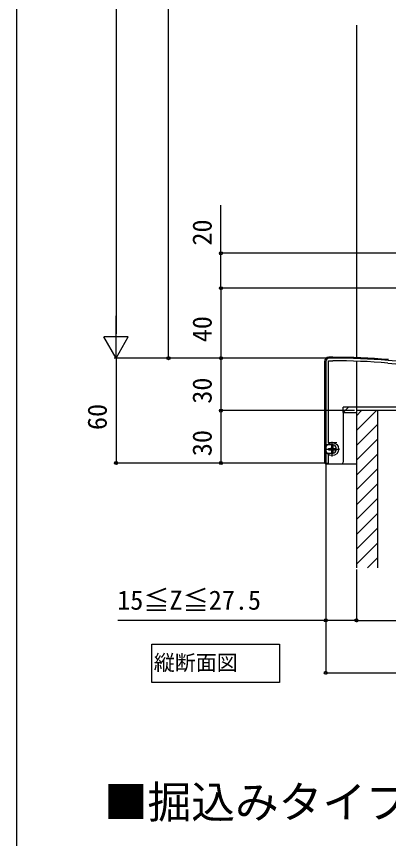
# Model space of a CAD drawing. Units: millimetres, scale not verified. Extents: x -875 to 875, y -1300 to 1293.
# Drawn here: x -875 to -662.1, y -113.8 to 356.5 of the extents above; entities that cross this region are included whole.
import ezdxf
from ezdxf.enums import TextEntityAlignment as Align

# ---------------------------------------------------------------- set-up
doc = ezdxf.new("R2010")
doc.units = ezdxf.units.MM
doc.header["$LTSCALE"] = 8
for name, color, linetype in [('0-2_USER1', 3, 'Continuous'), ('0-3_YKK_11', 7, 'Continuous'), ('0-6_YKK_13', 4, 'Continuous'), ('0-8_YKK_D', 6, 'Continuous'), ('0-9_YKK_ZWAK', 7, 'Continuous'), ('0-A_YSS_K', 3, 'Continuous')]:
    doc.layers.add(name, color=color, linetype=linetype)
doc.styles.add('ＭＳ ゴシック', font='')
doc.styles.get('ＭＳ ゴシック').set_extended_font_data('MS Gothic')

msp = doc.modelspace()

# ---------------------------------------------------------------- linework, layer by layer
at = {"layer": '0-2_USER1'}
msp.add_lwpolyline([(-797.56, -16.686), (-797.56, -2.686), (-724.574, -2.686), (-724.574, -24.568), (-797.56, -24.568)], close=True, dxfattribs=at)
at = {"layer": '0-3_YKK_11'}
for p, q in [((-694.023, 161.027), (-696.023, 161.027)), ((-499.857, 146.18), (-662.377, 159.723)), ((-696.923, 109.027), (-691.923, 109.027)), ((-694.423, 111.527), (-694.423, 106.527))]:
    msp.add_line(p, q, dxfattribs=at)
for points in [[(-698.023, 159.027), (-698.023, 101.027), (-696.423, 101.027), (-696.423, 106.627)], [(-691.623, 112.527), (-696.423, 112.527), (-696.423, 159.527), (-694.023, 159.527)], [(-662.501, 158.228), (-598.48, 152.893), (-598.287, 152.997), (-597.739, 152.952), (-597.566, 152.817), (-499.623, 144.655), (-499.623, 112.527), (-504.039, 112.527), (-504.522, 112.156)]]:
    msp.add_lwpolyline(points, dxfattribs=at)
for centre, radius, start, end in [((-696.023, 159.027), 2, 90.00001, 179.99999), ((-694.023, -223.675), 384.701, 85.28146, 89.99999), ((-694.023, -223.672), 383.199, 85.28153, 90.00001)]:
    msp.add_arc(centre, radius, start, end, dxfattribs=at)
at = {"layer": '0-6_YKK_13'}
for p, q in [((-693.984, 161.506), (-696.223, 161.506)), ((-693.984, 161.506), (-696.223, 161.506)), ((-698.723, 159.006), (-698.723, 101.506)), ((-698.723, 159.006), (-698.723, 111.506)), ((-648.023, 133.006), (-688.024, 133.006)), ((-688.024, 130.006), (-688.024, 133.006)), ((-688.023, 130.006), (-685.023, 133.006)), ((-648.023, 133.006), (-685.023, 133.006)), ((-688.023, 130.006), (-688.023, 101.506)), ((-688.023, 130.006), (-680.523, 130.006)), ((-694.423, 104.856), (-694.423, 113.156)), ((-694.424, 111.506), (-698.723, 111.506)), ((-698.573, 109.006), (-690.273, 109.006)), ((-696.473, 109.356), (-696.473, 108.656)), ((-696.473, 109.356), (-695.273, 109.356)), ((-696.473, 108.656), (-695.273, 108.656)), ((-694.773, 111.056), (-694.073, 111.056)), ((-694.773, 111.056), (-694.773, 109.856)), ((-694.073, 111.056), (-694.073, 109.856)), ((-693.573, 109.356), (-692.373, 109.356)), ((-693.573, 108.656), (-692.373, 108.656)), ((-692.373, 109.356), (-692.373, 108.656)), ((-698.723, 106.506), (-698.723, 101.506)), ((-694.424, 106.506), (-698.723, 106.506)), ((-694.773, 108.156), (-694.773, 106.956)), ((-694.773, 106.956), (-694.073, 106.956)), ((-694.073, 108.156), (-694.073, 106.956)), ((-697.723, 100.506), (-689.023, 100.506)), ((-697.723, 100.506), (-680.523, 100.506))]:
    msp.add_line(p, q, dxfattribs=at)
msp.add_circle((-694.423, 109.006), 3.75, dxfattribs=at)
msp.add_circle((-694.423, 109.006), 3.75, dxfattribs=at)
for centre, radius, start, end in [((-696.223, 159.006), 2.5, 90, 180), ((-696.223, 159.006), 2.5, 90, 180), ((-693.984, -223.694), 385.2, 85.25473, 90), ((-693.984, -223.694), 385.2, 85.25473, 90), ((-695.273, 109.856), 0.5, 270, 0), ((-695.273, 108.156), 0.5, 0, 90), ((-694.423, 109.006), 2.5, 269.98978, 90.01022), ((-693.573, 109.856), 0.5, 180, 270), ((-693.573, 108.156), 0.5, 90, 180), ((-697.723, 101.506), 1, 180, 270), ((-697.723, 101.506), 1, 180, 270), ((-689.023, 101.506), 1, 270, 0)]:
    msp.add_arc(centre, radius, start, end, dxfattribs=at)
at = {"layer": '0-8_YKK_D'}
for p, q in [((-818.023, 997.027), (-818.023, 175.027)), ((-788.023, 161.027), (-788.023, 911.027)), ((-623.023, 221.027), (-759.023, 221.027)), ((-623.023, 201.027), (-759.023, 201.027)), ((-623.023, 201.027), (-759.023, 201.027)), ((-758.023, 201.027), (-758.023, 161.027)), ((-818.023, 161.027), (-818.023, 185.276)), ((-818.023, 161.027), (-825.023, 173.152)), ((-811.023, 173.152), (-825.023, 173.152)), ((-818.023, 161.027), (-811.023, 173.152)), ((-697.023, 161.027), (-819.023, 161.027)), ((-697.023, 161.027), (-819.023, 161.027)), ((-818.023, 161.027), (-818.023, 101.027)), ((-697.023, 161.027), (-789.023, 161.027)), ((-697.023, 161.027), (-759.023, 161.027)), ((-697.023, 161.027), (-759.023, 161.027)), ((-758.023, 161.027), (-758.023, 131.027)), ((-681.523, 131.027), (-759.023, 131.027)), ((-681.523, 131.027), (-759.023, 131.027)), ((-758.023, 131.027), (-758.023, 101.027)), ((-698.523, 101.027), (-819.023, 101.027)), ((-698.523, 101.027), (-759.023, 101.027)), ((-698.023, 100.527), (-698.023, 10.027)), ((-698.023, 100.527), (-698.023, -19.973)), ((-680.523, 40.027), (-680.523, 10.027)), ((-680.523, 40.027), (-680.523, 10.027)), ((-680.523, 11.027), (-515.523, 11.027)), ((-698.023, -18.973), (-498.023, -18.973))]:
    msp.add_line(p, q, dxfattribs=at)
for points in [[(-758.023, 201.027), (-758.023, 221.027), (-758.023, 248.471)], [(-680.523, 11.027), (-698.023, 11.027), (-817.086, 11.027)]]:
    msp.add_lwpolyline(points, dxfattribs=at)
for centre in [(-758.023, 221.027), (-758.023, 201.027), (-758.023, 201.027), (-788.023, 161.027), (-758.023, 161.027), (-758.023, 161.027), (-758.023, 131.027), (-758.023, 131.027), (-818.023, 101.027), (-758.023, 101.027), (-698.023, 11.027), (-680.523, 11.027), (-680.523, 11.027), (-698.023, -18.973)]:
    msp.add_circle(centre, 0.875, dxfattribs=at)
at = {"layer": '0-9_YKK_ZWAK'}
msp.add_line((-875, 1250.4), (-875, -1299.6), dxfattribs=at)
at = {"layer": '0-A_YSS_K'}
for p, q in [((-680.523, 351.527), (-680.523, 160.79)), ((-680.523, 159.289), (-680.523, 131.027)), ((-669.105, 131.027), (-680.523, 119.609)), ((-677.59, 131.027), (-680.523, 128.094)), ((-668.523, 131.027), (-668.523, 41.027)), ((-668.523, 123.123), (-680.523, 111.123)), ((-668.523, 114.638), (-680.523, 102.638)), ((-668.523, 106.153), (-680.523, 94.153)), ((-668.523, 97.668), (-680.523, 85.668)), ((-668.523, 89.182), (-680.523, 77.182)), ((-668.523, 80.697), (-680.523, 68.697)), ((-668.523, 72.212), (-680.523, 60.212)), ((-668.523, 63.726), (-680.523, 51.726)), ((-668.523, 55.241), (-680.523, 43.241)), ((-668.523, 46.756), (-674.252, 41.027))]:
    msp.add_line(p, q, dxfattribs=at)
for points in [[(-668.523, 131.027), (-680.523, 131.027), (-680.523, 41.027)], [(-650.523, 131.027), (-668.523, 131.027), (-668.523, 41.027)]]:
    msp.add_lwpolyline(points, dxfattribs=at)

# ---------------------------------------------------------------- texts
at = {"layer": '0-2_USER1', "style": 'ＭＳ ゴシック'}
for s, height, p in [('縦断面図', 8.798, (-796.432, -20.246)), ('■掘込みタイプ 唐草', 18.33, (-825, -107.6))]:
    msp.add_text(s, height=height, dxfattribs=at).set_placement(p, align=Align.BOTTOM_LEFT)
at = {"layer": '0-8_YKK_D', "style": 'ＭＳ ゴシック'}
for s, p in [('20', (-760.023, 225.419)), ('40', (-760.023, 170.118)), ('30', (-760.023, 134.948)), ('60', (-820.023, 119.905)), ('30', (-760.023, 104.948))]:
    msp.add_text(s, height=11, rotation=90, dxfattribs=at).set_placement(p, align=Align.BOTTOM_LEFT)
msp.add_text('15≦Z≦27.5', height=11, dxfattribs=at).set_placement((-817.387, 13.794), align=Align.BOTTOM_LEFT)

doc.saveas('drawing.dxf')
